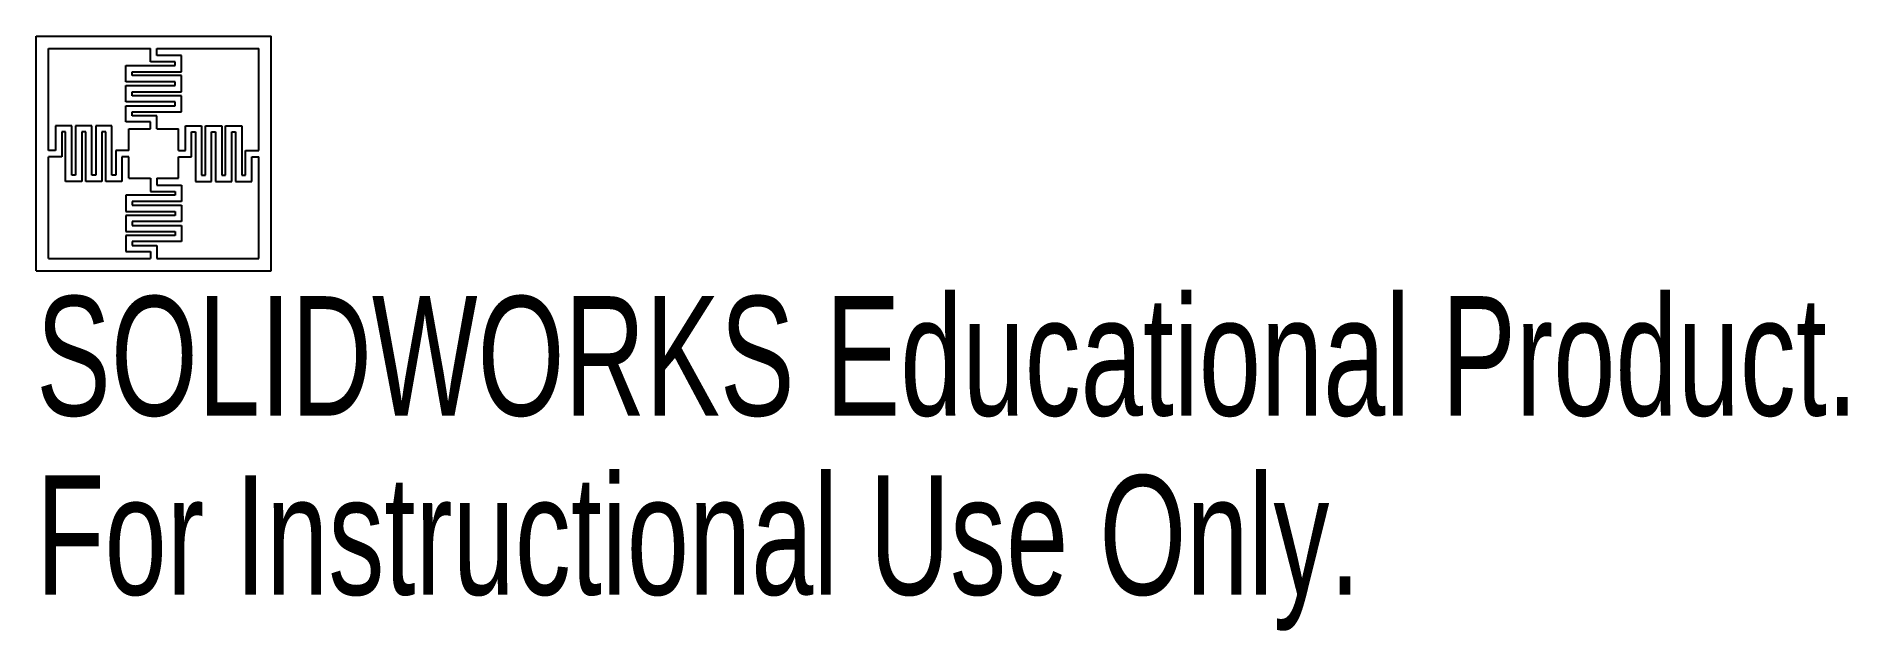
# Model space of a CAD drawing. Header units: millimetres. Extents: x -4.8 to 68.5, y -19.3 to 4.8.
import ezdxf

# ---------------------------------------------------------------- set-up
doc = ezdxf.new("R2010")
doc.units = ezdxf.units.MM
doc.styles.add('SLDTEXTSTYLE0', font='TXT', dxfattribs={"width": 0.7})

msp = doc.modelspace()

# ---------------------------------------------------------------- linework, layer by layer
at = {"color": 7, "linetype": 'Continuous', "lineweight": 25}
for p, q in [((-4.75, 4.75), (4.75, 4.75)), ((-4.75, -4.75), (-4.75, 4.75)), ((4.75, -4.75), (4.75, 4.75)), ((-4.25, 4.25), (-0.125, 4.25)), ((-4.25, 0.125), (-4.25, 4.25)), ((-0.125, 3.71875), (-0.125, 4.25)), ((0.875, 3.71875), (-0.125, 3.71875)), ((0.125, 4.25), (4.25, 4.25)), ((0.125, 3.96875), (0.125, 4.25)), ((1.125, 3.96875), (0.125, 3.96875)), ((0.875, 3.5625), (0.875, 3.71875)), ((1.125, 3.3125), (1.125, 3.96875)), ((4.25, 0.125), (4.25, 4.25)), ((-1.125, 2.90625), (-1.125, 3.5625)), ((-1.125, 3.5625), (0.875, 3.5625)), ((-0.875, 3.3125), (1.125, 3.3125)), ((-0.875, 3.15625), (-0.875, 3.3125)), ((1.125, 3.15625), (-0.875, 3.15625)), ((1.125, 2.5), (1.125, 3.15625)), ((0.875, 2.90625), (-1.125, 2.90625)), ((-1.125, 2.09375), (-1.125, 2.75)), ((-1.125, 2.75), (0.875, 2.75)), ((-0.875, 2.5), (1.125, 2.5)), ((-0.875, 2.34375), (-0.875, 2.5)), ((1.125, 2.34375), (-0.875, 2.34375)), ((0.875, 2.75), (0.875, 2.90625)), ((1.125, 1.6875), (1.125, 2.34375)), ((0.875, 2.09375), (-1.125, 2.09375)), ((-1.125, 1.28125), (-1.125, 1.9375)), ((-1.125, 1.9375), (0.875, 1.9375)), ((-0.875, 1.6875), (1.125, 1.6875)), ((-0.875, 1.53125), (-0.875, 1.6875)), ((0.125, 1.53125), (-0.875, 1.53125)), ((0.125, 1), (0.125, 1.53125)), ((0.875, 1.9375), (0.875, 2.09375)), ((-3.96875, 1.125), (-3.96875, 0.125)), ((-3.3125, 1.125), (-3.96875, 1.125)), ((-3.5625, 0.875), (-3.71875, 0.875)), ((-3.71875, 0.875), (-3.71875, -0.125)), ((-3.5625, -1.125), (-3.5625, 0.875)), ((-3.3125, -0.875), (-3.3125, 1.125)), ((-3.15625, 1.125), (-3.15625, -0.875)), ((-2.5, 1.125), (-3.15625, 1.125)), ((-2.75, 0.875), (-2.90625, 0.875)), ((-2.90625, 0.875), (-2.90625, -1.125)), ((-2.75, -1.125), (-2.75, 0.875)), ((-2.5, -0.875), (-2.5, 1.125)), ((-2.34375, 1.125), (-2.34375, -0.875)), ((-1.6875, 1.125), (-2.34375, 1.125)), ((-1.9375, 0.875), (-2.09375, 0.875)), ((-2.09375, 0.875), (-2.09375, -1.125)), ((-1.9375, -1.125), (-1.9375, 0.875)), ((-1.6875, -0.875), (-1.6875, 1.125)), ((-0.125, 1.28125), (-1.125, 1.28125)), ((-1, 1), (-0.125, 1)), ((-1, 0.125), (-1, 1)), ((-0.125, 1), (-0.125, 1.28125)), ((0.125, 1), (1, 1)), ((1, 0.125), (1, 1)), ((1.28125, 0.125), (1.28125, 1.125)), ((1.28125, 1.125), (1.9375, 1.125)), ((1.53125, 0.875), (1.6875, 0.875)), ((1.53125, -0.125), (1.53125, 0.875)), ((1.6875, 0.875), (1.6875, -1.125)), ((1.9375, 1.125), (1.9375, -0.875)), ((2.09375, -0.875), (2.09375, 1.125)), ((2.09375, 1.125), (2.75, 1.125)), ((2.34375, 0.875), (2.5, 0.875)), ((2.34375, -1.125), (2.34375, 0.875)), ((2.5, 0.875), (2.5, -1.125)), ((2.75, 1.125), (2.75, -0.875)), ((2.90625, -0.875), (2.90625, 1.125)), ((2.90625, 1.125), (3.5625, 1.125)), ((3.15625, 0.875), (3.3125, 0.875)), ((3.15625, -1.125), (3.15625, 0.875)), ((3.3125, 0.875), (3.3125, -1.125)), ((3.5625, 1.125), (3.5625, -0.875)), ((-3.96875, 0.125), (-4.25, 0.125)), ((-1.53125, 0.125), (-1.53125, -0.875)), ((-1, 0.125), (-1.53125, 0.125)), ((1, 0.125), (1.28125, 0.125)), ((3.71875, -0.875), (3.71875, 0.125)), ((3.71875, 0.125), (4.25, 0.125)), ((-3.71875, -0.125), (-4.25, -0.125)), ((-4.25, -4.25), (-4.25, -0.125)), ((-1.28125, -0.125), (-1.28125, -1.125)), ((-1, -0.125), (-1.28125, -0.125)), ((-1, -1), (-1, -0.125)), ((1, -0.125), (1.53125, -0.125)), ((1, -1), (1, -0.125)), ((3.96875, -0.125), (4.25, -0.125)), ((3.96875, -1.125), (3.96875, -0.125)), ((4.25, -4.25), (4.25, -0.125)), ((-2.90625, -1.125), (-3.5625, -1.125)), ((-3.15625, -0.875), (-3.3125, -0.875)), ((-2.09375, -1.125), (-2.75, -1.125)), ((-2.34375, -0.875), (-2.5, -0.875)), ((-1.28125, -1.125), (-1.9375, -1.125)), ((-1.53125, -0.875), (-1.6875, -0.875)), ((-1, -1), (-0.125, -1)), ((-0.125, -1), (-0.125, -1.53125)), ((0.125, -1), (0.125, -1.28125)), ((0.125, -1), (1, -1)), ((0.125, -1.28125), (1.125, -1.28125)), ((1.125, -1.28125), (1.125, -1.9375)), ((1.6875, -1.125), (2.34375, -1.125)), ((1.9375, -0.875), (2.09375, -0.875)), ((2.5, -1.125), (3.15625, -1.125)), ((2.75, -0.875), (2.90625, -0.875)), ((3.3125, -1.125), (3.96875, -1.125)), ((3.5625, -0.875), (3.71875, -0.875)), ((-1.125, -1.6875), (-1.125, -2.34375)), ((0.875, -1.6875), (-1.125, -1.6875)), ((1.125, -1.9375), (-0.875, -1.9375)), ((-0.875, -1.9375), (-0.875, -2.09375)), ((-0.875, -2.09375), (1.125, -2.09375)), ((-0.125, -1.53125), (0.875, -1.53125)), ((0.875, -1.53125), (0.875, -1.6875)), ((1.125, -2.09375), (1.125, -2.75)), ((-1.125, -2.34375), (0.875, -2.34375)), ((-1.125, -2.5), (-1.125, -3.15625)), ((0.875, -2.5), (-1.125, -2.5)), ((1.125, -2.75), (-0.875, -2.75)), ((-0.875, -2.75), (-0.875, -2.90625)), ((-0.875, -2.90625), (1.125, -2.90625)), ((0.875, -2.34375), (0.875, -2.5)), ((1.125, -2.90625), (1.125, -3.5625)), ((-1.125, -3.15625), (0.875, -3.15625)), ((-1.125, -3.3125), (-1.125, -3.96875)), ((0.875, -3.3125), (-1.125, -3.3125)), ((1.125, -3.5625), (-0.875, -3.5625)), ((-0.875, -3.5625), (-0.875, -3.71875)), ((0.875, -3.15625), (0.875, -3.3125)), ((-4.25, -4.25), (-0.125, -4.25)), ((-1.125, -3.96875), (-0.125, -3.96875)), ((-0.875, -3.71875), (0.125, -3.71875)), ((-0.125, -3.96875), (-0.125, -4.25)), ((0.125, -3.71875), (0.125, -4.25)), ((0.125, -4.25), (4.25, -4.25)), ((-4.75, -4.75), (4.75, -4.75))]:
    msp.add_line(p, q, dxfattribs=at)

# ---------------------------------------------------------------- texts
at = {"color": 7, "linetype": 'Continuous', "char_height": 4.83362, "attachment_point": 1, "style": 'SLDTEXTSTYLE0'}
for s, insert in [('SOLIDWORKS Educational Product.', (-4.75, -5.76957)), ('For Instructional Use Only.', (-4.75, -13.02))]:
    msp.add_mtext(s, dxfattribs=dict(at, insert=insert))

doc.saveas('drawing.dxf')
